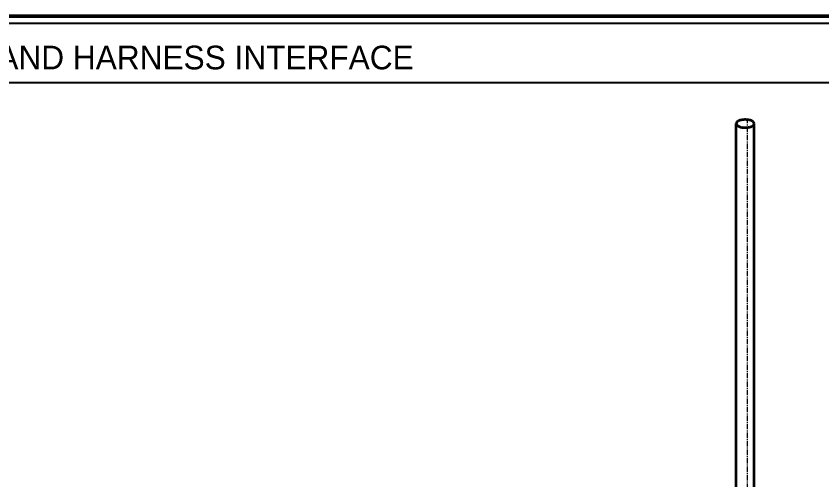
# Model space of a CAD drawing. Header units: millimetres. Extents: x 10 to 410, y 10 to 287.
# Drawn here: x 210 to 319.1, y 224.3 to 287 of the extents above; entities that cross this region are included whole.
import ezdxf
from ezdxf.enums import TextEntityAlignment as Align

# ---------------------------------------------------------------- set-up
doc = ezdxf.new("R2010")
doc.units = ezdxf.units.MM
doc.linetypes.add('CENTER', pattern=[1.15, 0.7, -0.15, 0.15, -0.15])
for name, color, linetype, lineweight in [('BORDER', 7, 'CONTINUOUS', 50), ('CENTER', 4, 'CENTER', 13), ('TITLE_BLOCK', 7, 'CONTINUOUS', 25), ('VISIBLE', 7, 'CONTINUOUS', 35)]:
    doc.layers.add(name, color=color, linetype=linetype, lineweight=lineweight)

msp = doc.modelspace()

# ---------------------------------------------------------------- linework, layer by layer
at = {"layer": 'BORDER'}
msp.add_lwpolyline([(10, 10), (410, 10), (410, 287), (10, 287)], close=True, dxfattribs=at)
at = {"layer": 'CENTER'}
msp.add_line((309, 169), (309, 273), dxfattribs=at)
at = {"layer": 'TITLE_BLOCK'}
msp.add_lwpolyline([(12, 278), (408, 278), (408, 286), (12, 286)], close=True, dxfattribs=at)
at = {"layer": 'VISIBLE'}
for points in [[(309.89, 272.46), (309.86, 272.58), (309.79, 272.68), (309.69, 272.76), (309.59, 272.82), (309.47, 272.87), (309.36, 272.91), (309.24, 272.94), (309.11, 272.96), (308.99, 272.98), (308.87, 272.99), (308.74, 273), (308.62, 273), (308.49, 272.99), (308.37, 272.98), (308.25, 272.96), (308.13, 272.94), (308.01, 272.91), (307.89, 272.87), (307.78, 272.82), (307.67, 272.76), (307.57, 272.68), (307.5, 272.58), (307.47, 272.46)], [(307.47, 272.46), (307.49, 272.36), (307.54, 272.28), (307.61, 272.2), (307.69, 272.15), (307.78, 272.1), (307.87, 272.06), (307.96, 272.02), (308.06, 271.99), (308.16, 271.97), (308.26, 271.95), (308.36, 271.94), (308.46, 271.93), (308.56, 271.92), (308.66, 271.92), (308.76, 271.92), (308.86, 271.92), (308.96, 271.93), (309.06, 271.94), (309.15, 271.96), (309.25, 271.98), (309.35, 272.01), (309.44, 272.04), (309.54, 272.07)], [(307.47, 213.49), (307.47, 216.05), (307.47, 218.61), (307.47, 221.18), (307.47, 223.74), (307.47, 226.31), (307.47, 228.87), (307.47, 231.43), (307.47, 234), (307.47, 236.56), (307.47, 239.13), (307.47, 241.69), (307.47, 244.25), (307.47, 246.82), (307.47, 249.38), (307.47, 251.95), (307.47, 254.51), (307.47, 257.07), (307.47, 259.64), (307.47, 262.2), (307.47, 264.77), (307.47, 267.33), (307.47, 269.89), (307.47, 272.46)], [(309.54, 272.07), (309.56, 272.08), (309.58, 272.1), (309.6, 272.11), (309.62, 272.12), (309.64, 272.13), (309.66, 272.14), (309.68, 272.15), (309.7, 272.17), (309.72, 272.18), (309.74, 272.2), (309.76, 272.21), (309.78, 272.23), (309.79, 272.25), (309.81, 272.26), (309.83, 272.28), (309.84, 272.3), (309.85, 272.32), (309.86, 272.34), (309.87, 272.36), (309.88, 272.39), (309.89, 272.41), (309.89, 272.43), (309.89, 272.46)], [(309.89, 213.49), (309.89, 216.05), (309.89, 218.61), (309.89, 221.18), (309.89, 223.74), (309.89, 226.31), (309.89, 228.87), (309.89, 231.43), (309.89, 234), (309.89, 236.56), (309.89, 239.13), (309.89, 241.69), (309.89, 244.25), (309.89, 246.82), (309.89, 249.38), (309.89, 251.95), (309.89, 254.51), (309.89, 257.07), (309.89, 259.64), (309.89, 262.2), (309.89, 264.77), (309.89, 267.33), (309.89, 269.89), (309.89, 272.46)]]:
    msp.add_lwpolyline(points, dxfattribs=at)

# ---------------------------------------------------------------- texts
at = {"layer": 'TITLE_BLOCK'}
msp.add_text('MW-A-001-HI  |  MAGIC WAND HARNESS INTERFACE', height=3.2, dxfattribs=at).set_placement((210, 281.4), align=Align.MIDDLE_CENTER)

doc.saveas('drawing.dxf')
